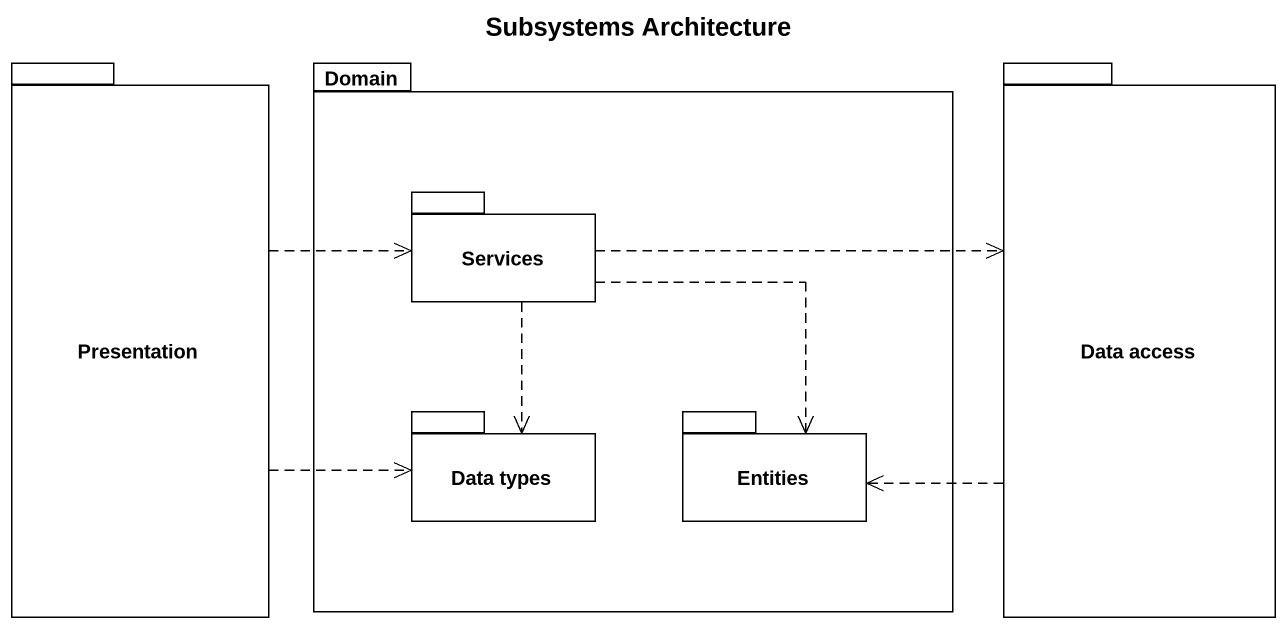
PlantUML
@startuml
title Subsystems Architecture
package Presentation {
}
package Domain {
  package Services {
  }
  package "Data types" as Data_types {
  }
  package Entities {
  }
}
package "Data access" as Data_access {
}
Presentation .right.> Services
Presentation .right.> Data_types
Data_access .left.> Entities
Services .right.> Data_access
Services ..> Data_types
Services ..> Entities
@enduml
